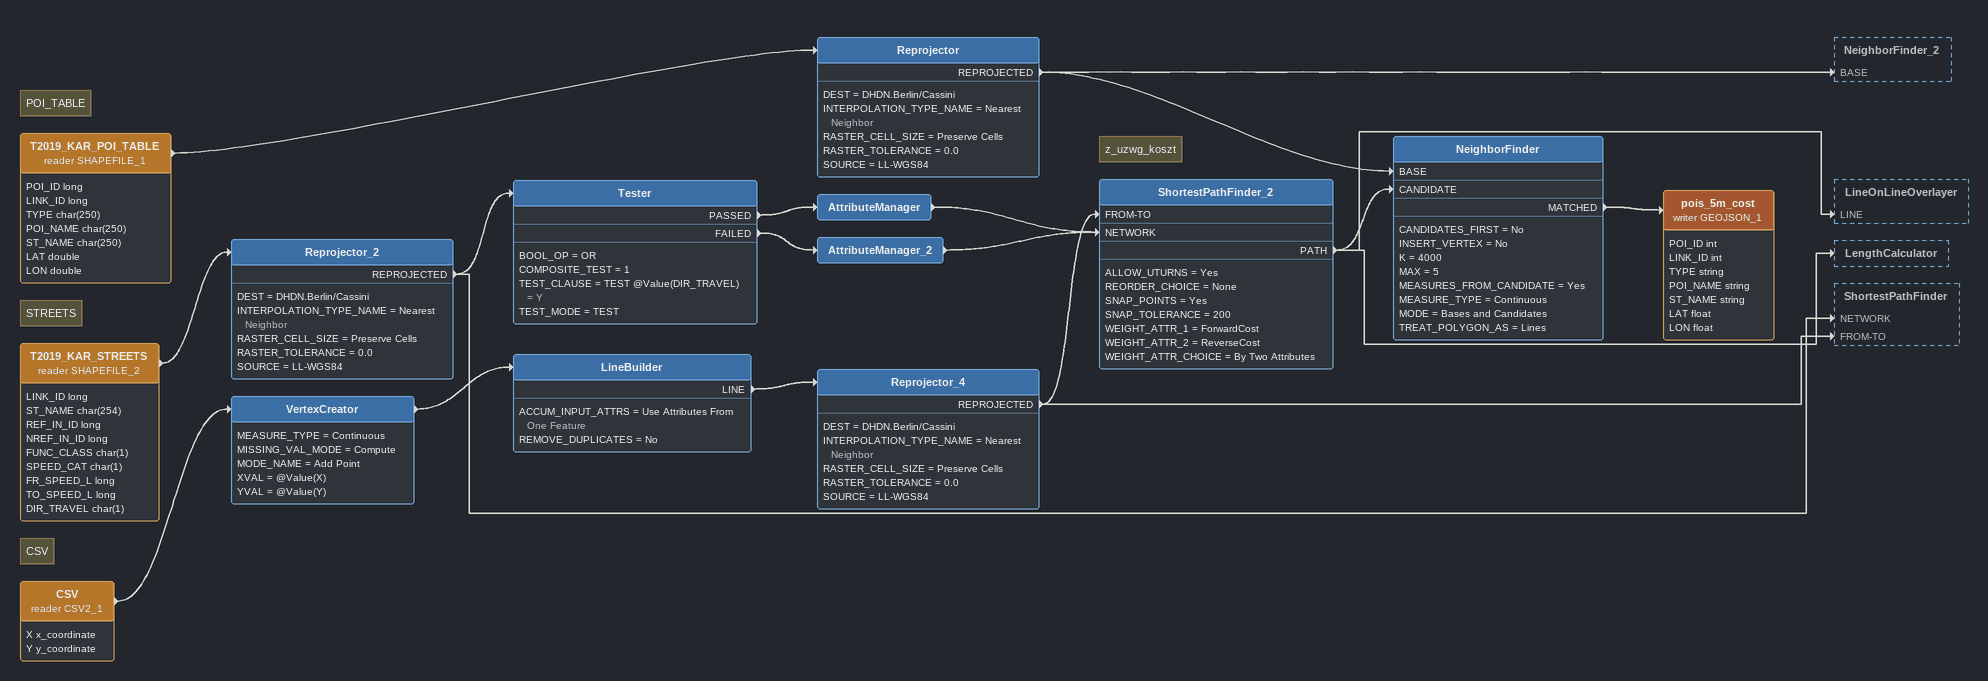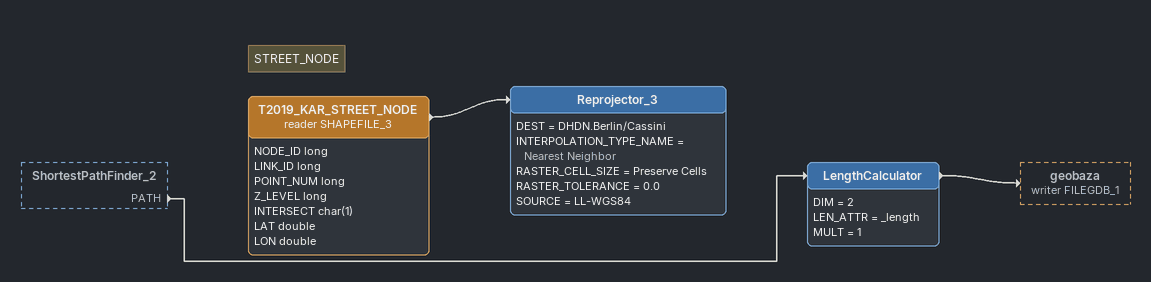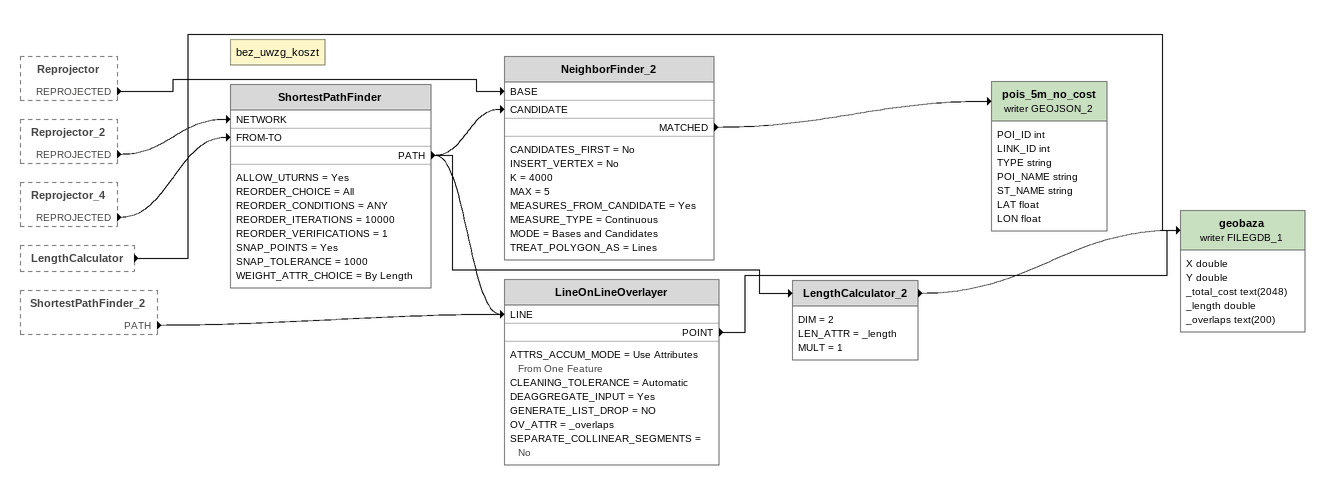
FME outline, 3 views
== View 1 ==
Note: POI_TABLE
T2019_KAR_POI_TABLE (reader SHAPEFILE_1)
    attributes: POI_ID long, LINK_ID long, TYPE char(250), POI_NAME char(250), ST_NAME char(250), LAT double, LON double
    -> Reprojector
Reprojector
    DEST = DHDN.Berlin/Cassini
    INTERPOLATION_TYPE_NAME = Nearest Neighbor
    RASTER_CELL_SIZE = Preserve Cells
    RASTER_TOLERANCE = 0.0
    SOURCE = LL-WGS84
    REPROJECTED -> NeighborFinder [BASE]
    REPROJECTED -> NeighborFinder_2 [BASE]
Note: STREETS
T2019_KAR_STREETS (reader SHAPEFILE_2)
    attributes: LINK_ID long, ST_NAME char(254), REF_IN_ID long, NREF_IN_ID long, FUNC_CLASS char(1), SPEED_CAT char(1), FR_SPEED_L long, TO_SPEED_L long, DIR_TRAVEL char(1)
    -> Reprojector_2
Reprojector_2
    DEST = DHDN.Berlin/Cassini
    INTERPOLATION_TYPE_NAME = Nearest Neighbor
    RASTER_CELL_SIZE = Preserve Cells
    RASTER_TOLERANCE = 0.0
    SOURCE = LL-WGS84
    REPROJECTED -> ShortestPathFinder [NETWORK]
    REPROJECTED -> Tester
Tester
    BOOL_OP = OR
    COMPOSITE_TEST = 1
    TEST_CLAUSE = TEST @Value(DIR_TRAVEL) = Y
    TEST_MODE = TEST
    PASSED -> AttributeManager
    FAILED -> AttributeManager_2
AttributeManager
    -> ShortestPathFinder_2 [NETWORK]
AttributeManager_2
    -> ShortestPathFinder_2 [NETWORK]
Note: CSV
CSV (reader CSV2_1)
    attributes: X x_coordinate, Y y_coordinate
    -> VertexCreator
VertexCreator
    MEASURE_TYPE = Continuous
    MISSING_VAL_MODE = Compute
    MODE_NAME = Add Point
    XVAL = @Value(X)
    YVAL = @Value(Y)
    -> LineBuilder
LineBuilder
    ACCUM_INPUT_ATTRS = Use Attributes From One Feature
    REMOVE_DUPLICATES = No
    LINE -> Reprojector_4
Reprojector_4
    DEST = DHDN.Berlin/Cassini
    INTERPOLATION_TYPE_NAME = Nearest Neighbor
    RASTER_CELL_SIZE = Preserve Cells
    RASTER_TOLERANCE = 0.0
    SOURCE = LL-WGS84
    REPROJECTED -> ShortestPathFinder [FROM-TO]
    REPROJECTED -> ShortestPathFinder_2 [FROM-TO]
Note: z_uzwg_koszt
ShortestPathFinder_2
    ALLOW_UTURNS = Yes
    REORDER_CHOICE = None
    SNAP_POINTS = Yes
    SNAP_TOLERANCE = 200
    WEIGHT_ATTR_1 = ForwardCost
    WEIGHT_ATTR_2 = ReverseCost
    WEIGHT_ATTR_CHOICE = By Two Attributes
    PATH -> NeighborFinder [CANDIDATE]
    PATH -> LineOnLineOverlayer [LINE]
    PATH -> LengthCalculator
NeighborFinder
    CANDIDATES_FIRST = No
    INSERT_VERTEX = No
    K = 4000
    MAX = 5
    MEASURES_FROM_CANDIDATE = Yes
    MEASURE_TYPE = Continuous
    MODE = Bases and Candidates
    TREAT_POLYGON_AS = Lines
    MATCHED -> pois_5m_cost (writer GEOJSON_1)
pois_5m_cost (writer GEOJSON_1)
    attributes: POI_ID int, LINK_ID int, TYPE string, POI_NAME string, ST_NAME string, LAT float, LON float

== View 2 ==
ShortestPathFinder_2 [outside]
    PATH -> LengthCalculator
Note: STREET_NODE
T2019_KAR_STREET_NODE (reader SHAPEFILE_3)
    attributes: NODE_ID long, LINK_ID long, POINT_NUM long, Z_LEVEL long, INTERSECT char(1), LAT double, LON double
    -> Reprojector_3
Reprojector_3
    DEST = DHDN.Berlin/Cassini
    INTERPOLATION_TYPE_NAME = Nearest Neighbor
    RASTER_CELL_SIZE = Preserve Cells
    RASTER_TOLERANCE = 0.0
    SOURCE = LL-WGS84
LengthCalculator
    DIM = 2
    LEN_ATTR = _length
    MULT = 1
    -> geobaza (writer FILEGDB_1)

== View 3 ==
Reprojector [outside]
    REPROJECTED -> NeighborFinder_2 [BASE]
Reprojector_2 [outside]
    REPROJECTED -> ShortestPathFinder [NETWORK]
Reprojector_4 [outside]
    REPROJECTED -> ShortestPathFinder [FROM-TO]
LengthCalculator [outside]
    -> geobaza (writer FILEGDB_1)
ShortestPathFinder_2 [outside]
    PATH -> LineOnLineOverlayer [LINE]
Note: bez_uwzg_koszt
ShortestPathFinder
    ALLOW_UTURNS = Yes
    REORDER_CHOICE = All
    REORDER_CONDITIONS = ANY
    REORDER_ITERATIONS = 10000
    REORDER_VERIFICATIONS = 1
    SNAP_POINTS = Yes
    SNAP_TOLERANCE = 1000
    WEIGHT_ATTR_CHOICE = By Length
    PATH -> NeighborFinder_2 [CANDIDATE]
    PATH -> LineOnLineOverlayer [LINE]
    PATH -> LengthCalculator_2
NeighborFinder_2
    CANDIDATES_FIRST = No
    INSERT_VERTEX = No
    K = 4000
    MAX = 5
    MEASURES_FROM_CANDIDATE = Yes
    MEASURE_TYPE = Continuous
    MODE = Bases and Candidates
    TREAT_POLYGON_AS = Lines
    MATCHED -> pois_5m_no_cost (writer GEOJSON_2)
pois_5m_no_cost (writer GEOJSON_2)
    attributes: POI_ID int, LINK_ID int, TYPE string, POI_NAME string, ST_NAME string, LAT float, LON float
LineOnLineOverlayer
    ATTRS_ACCUM_MODE = Use Attributes From One Feature
    CLEANING_TOLERANCE = Automatic
    DEAGGREGATE_INPUT = Yes
    GENERATE_LIST_DROP = NO
    OV_ATTR = _overlaps
    SEPARATE_COLLINEAR_SEGMENTS = No
    POINT -> geobaza (writer FILEGDB_1)
LengthCalculator_2
    DIM = 2
    LEN_ATTR = _length
    MULT = 1
    -> geobaza (writer FILEGDB_1)
geobaza (writer FILEGDB_1)
    attributes: X double, Y double, _total_cost text(2048), _length double, _overlaps text(200)
